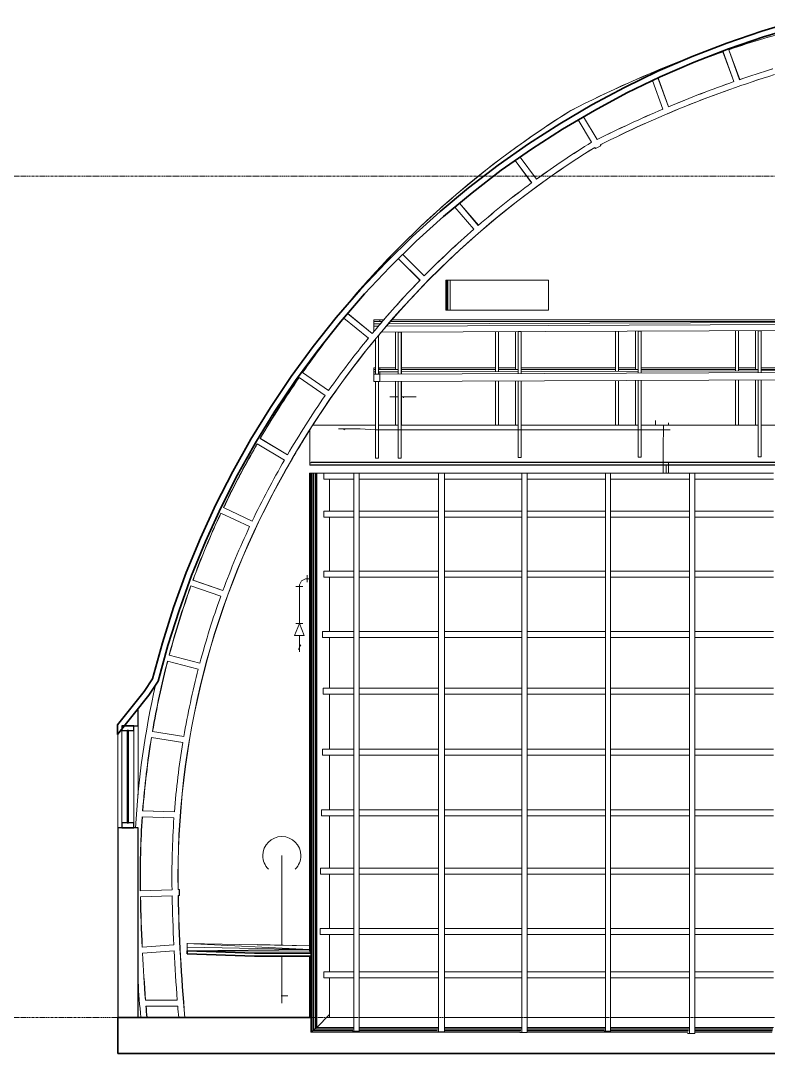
# Model space of a CAD drawing. Header units: millimetres. Extents: x -6070 to 23476, y -682 to 8474.
# Drawn here: x 163 to 6396, y -400 to 8205 of the extents above; entities that cross this region are included whole.
import ezdxf

# ---------------------------------------------------------------- set-up
doc = ezdxf.new("R2010")
doc.units = ezdxf.units.MM
doc.linetypes.add('Centre', pattern=[31.75, 6.35, -4.7625, 15.875, -4.7625])
for name, color, linetype, lineweight in [('A-FLOR', 192, 'Continuous', 9), ('A-FLOR-LEVL', 51, 'Continuous', 9), ('A-GLAZ', 151, 'Continuous', 9), ('A-ROOF', 132, 'Continuous', 9), ('A-WALL', 113, 'Continuous', 9), ('M-EQPM', 50, 'Continuous', 9), ('M-HVAC-DUCT', 70, 'Continuous', 9), ('P-PIPE', 3, 'Continuous', 9), ('S-BEAM', 12, 'Continuous', 9), ('Балясины', 7, 'Continuous', 9), ('Верхние поручни', 7, 'Continuous', 9), ('Поручни', 250, 'Continuous', 18)]:
    doc.layers.add(name, color=color, linetype=linetype, lineweight=lineweight)

# ---------------------------------------------------------------- blocks, each defined once
blk = doc.blocks.new('Mechanical Equipment 92 - Mechanical Equipment 91-3240296-Section 2')
at = {"layer": 'M-EQPM'}
for p, q in [((2571.5, 4434.2), (2571.6, 4434.2)), ((2571.5, 451.7), (2571.5, 4434.2)), ((2571.6, 4434.2), (2572.9, 4434.2)), ((2571.6, 4434.2), (2571.6, 451.5)), ((2572.7, 4434.2), (2572.9, 4434.2)), ((2572.7, 445.8), (2572.7, 4434.2)), ((2572.9, 4434.2), (2577.9, 4434.2)), ((2572.9, 4434.2), (2572.9, 445.3)), ((2577.7, 4434.2), (2577.9, 4434.2)), ((2577.7, 441.5), (2577.7, 4434.2)), ((2577.9, 4434.2), (2582.3, 4434.2)), ((2577.9, 4434.2), (2577.9, 441.1)), ((2582.2, 4434.2), (2582.3, 4434.2)), ((2582.2, -223.5), (2582.2, 4434.2)), ((2582.3, 4434.2), (2584.8, 4434.2)), ((2582.3, 4434.2), (2582.3, -223.4)), ((2584.7, 4434.2), (2584.8, 4434.2)), ((2584.7, -222.3), (2584.7, 4434.2)), ((2584.8, 4434.2), (2587.3, 4434.2)), ((2584.8, 4434.2), (2584.8, -222.3)), ((2587.2, 4434.2), (2587.3, 4434.2)), ((2587.2, -221.2), (2587.2, 4434.2)), ((2587.3, 4434.2), (2599.8, 4434.2)), ((2587.3, 4434.2), (2587.3, -221.1)), ((2599.7, 4434.2), (2599.8, 4434.2)), ((2599.7, -210), (2599.7, 4434.2)), ((2599.8, 4434.2), (2604.8, 4434.2)), ((2599.8, 4434.2), (2599.8, -210)), ((2604.7, 4434.2), (2604.8, 4434.2)), ((2604.7, -206.4), (2604.7, 4434.2)), ((2604.8, 4434.2), (2617.1, 4434.2)), ((2604.8, 4434.2), (2604.8, -206.4)), ((2617, 4434.2), (2617.1, 4434.2)), ((2617, -195.1), (2617, 4434.2)), ((2617.1, 4434.2), (2626.6, 4434.2)), ((2617.1, 4434.2), (2617.1, -195.1)), ((2626.4, 4434.2), (2626.6, 4434.2)), ((2626.4, -186), (2626.4, 4434.2)), ((2626.6, 4434.2), (2631.6, 4434.2)), ((2626.6, 4434.2), (2626.6, -186)), ((2631.4, 4434.2), (2631.6, 4434.2)), ((2631.4, -183.7), (2631.4, 4434.2)), ((2631.6, 4434.2), (2689.6, 4434.2)), ((2631.6, 4434.2), (2631.6, -183.7)), ((2689.6, 4434.2), (2689.6, 4384.2)), ((2940.9, 4434.2), (2689.6, 4434.2)), ((2940.5, 4434.2), (2940.9, 4434.2)), ((2940.9, 4434.2), (2983.8, 4434.2)), ((2940.9, -215.7), (2940.9, 4434.2)), ((2983.8, 4434.2), (2983.8, -215.7)), ((3645.9, 4434.2), (2983.8, 4434.2)), ((3645.5, 4434.2), (3645.9, 4434.2)), ((3645.9, 4434.2), (3696.3, 4434.2)), ((3645.9, -220.5), (3645.9, 4434.2)), ((3696.3, 4434.2), (3696.3, -220.5)), ((4341.6, 4434.2), (3696.3, 4434.2)), ((4341.1, 4434.2), (4341.6, 4434.2)), ((4341.6, 4434.2), (4385.7, 4434.2)), ((4341.6, -225.6), (4341.6, 4434.2)), ((4385.7, 4434.2), (4385.7, -225.6)), ((5039, 4434.2), (4385.7, 4434.2)), ((5038.6, 4434.2), (5039, 4434.2)), ((5039, 4434.2), (5080.6, 4434.2)), ((5039, -215.5), (5039, 4434.2)), ((5080.6, 4434.2), (5080.6, -215.5)), ((5739, 4434.2), (5080.6, 4434.2)), ((5738.6, 4434.2), (5739, 4434.2)), ((5739, 4434.2), (5784.5, 4434.2)), ((5739, -234.8), (5739, 4434.2)), ((5784.5, 4434.2), (5784.5, -234.8)), ((6439, 4434.2), (5784.5, 4434.2)), ((2689.6, 4384.2), (2940.9, 4384.2)), ((2738.6, 4119.2), (2738.6, 4384.2)), ((2983.8, 4384.2), (3645.9, 4384.2)), ((3696.3, 4384.2), (4341.6, 4384.2)), ((4385.7, 4384.2), (5039, 4384.2)), ((5080.6, 4384.2), (5739, 4384.2)), ((5784.5, 4384.2), (6439, 4384.2)), ((2689.6, 4119.2), (2689.6, 4069.2)), ((2940.9, 4119.2), (2689.6, 4119.2)), ((2689.6, 4069.2), (2940.9, 4069.2)), ((2738.6, 3619.2), (2738.6, 4069.2)), ((3645.9, 4119.2), (2983.8, 4119.2)), ((2983.8, 4069.2), (3645.9, 4069.2)), ((4341.6, 4119.2), (3696.3, 4119.2)), ((3696.3, 4069.2), (4341.6, 4069.2)), ((5039, 4119.2), (4385.7, 4119.2)), ((4385.7, 4069.2), (5039, 4069.2)), ((5739, 4119.2), (5080.6, 4119.2)), ((5080.6, 4069.2), (5739, 4069.2)), ((6439, 4119.2), (5784.5, 4119.2)), ((5784.5, 4069.2), (6439, 4069.2)), ((2689.6, 3619.2), (2689.6, 3569.2)), ((2940.9, 3619.2), (2689.6, 3619.2)), ((3645.9, 3619.2), (2983.8, 3619.2)), ((4341.6, 3619.2), (3696.3, 3619.2)), ((5039, 3619.2), (4385.7, 3619.2)), ((5739, 3619.2), (5080.6, 3619.2)), ((6439, 3619.2), (5784.5, 3619.2)), ((2689.6, 3569.2), (2940.9, 3569.2)), ((2738.6, 3114.2), (2738.6, 3569.2)), ((2983.8, 3569.2), (3645.9, 3569.2)), ((3696.3, 3569.2), (4341.6, 3569.2)), ((4385.7, 3569.2), (5039, 3569.2)), ((5080.6, 3569.2), (5739, 3569.2)), ((5784.5, 3569.2), (6439, 3569.2)), ((2679.7, 3114.2), (2679.7, 3064.2)), ((2940.9, 3114.2), (2679.7, 3114.2)), ((3645.9, 3114.2), (2983.8, 3114.2)), ((4341.6, 3114.2), (3696.3, 3114.2)), ((5039, 3114.2), (4385.7, 3114.2)), ((5739, 3114.2), (5080.6, 3114.2)), ((6439, 3114.2), (5784.5, 3114.2)), ((2679.7, 3064.2), (2940.9, 3064.2)), ((2738.6, 2644.2), (2738.6, 3064.2)), ((2983.8, 3064.2), (3645.9, 3064.2)), ((3696.3, 3064.2), (4341.6, 3064.2)), ((4385.7, 3064.2), (5039, 3064.2)), ((5080.6, 3064.2), (5739, 3064.2)), ((5784.5, 3064.2), (6439, 3064.2)), ((2684.7, 2644.2), (2684.7, 2594.2)), ((2940.9, 2644.2), (2684.7, 2644.2)), ((2684.7, 2594.2), (2940.9, 2594.2)), ((2738.6, 2134.2), (2738.6, 2594.2)), ((3645.9, 2644.2), (2983.8, 2644.2)), ((2983.8, 2594.2), (3645.9, 2594.2)), ((4341.6, 2644.2), (3696.3, 2644.2)), ((3696.3, 2594.2), (4341.6, 2594.2)), ((5039, 2644.2), (4385.7, 2644.2)), ((4385.7, 2594.2), (5039, 2594.2)), ((5739, 2644.2), (5080.6, 2644.2)), ((5080.6, 2594.2), (5739, 2594.2)), ((6439, 2644.2), (5784.5, 2644.2)), ((5784.5, 2594.2), (6439, 2594.2)), ((2679.7, 2134.2), (2679.7, 2084.2)), ((2940.9, 2134.2), (2679.7, 2134.2)), ((2679.7, 2084.2), (2940.9, 2084.2)), ((2738.6, 1629.2), (2738.6, 2084.2)), ((3645.9, 2134.2), (2983.8, 2134.2)), ((2983.8, 2084.2), (3645.9, 2084.2)), ((4341.6, 2134.2), (3696.3, 2134.2)), ((3696.3, 2084.2), (4341.6, 2084.2)), ((5039, 2134.2), (4385.7, 2134.2)), ((4385.7, 2084.2), (5039, 2084.2)), ((5739, 2134.2), (5080.6, 2134.2)), ((5080.6, 2084.2), (5739, 2084.2)), ((6439, 2134.2), (5784.5, 2134.2)), ((5784.5, 2084.2), (6439, 2084.2)), ((2669.7, 1629.2), (2669.7, 1579.2)), ((2940.9, 1629.2), (2669.7, 1629.2)), ((2669.7, 1579.2), (2940.9, 1579.2)), ((2738.6, 1144.2), (2738.6, 1579.2)), ((3645.9, 1629.2), (2983.8, 1629.2)), ((2983.8, 1579.2), (3645.9, 1579.2)), ((4341.6, 1629.2), (3696.3, 1629.2)), ((3696.3, 1579.2), (4341.6, 1579.2)), ((5039, 1629.2), (4385.7, 1629.2)), ((4385.7, 1579.2), (5039, 1579.2)), ((5739, 1629.2), (5080.6, 1629.2)), ((5080.6, 1579.2), (5739, 1579.2)), ((6439, 1629.2), (5784.5, 1629.2)), ((5784.5, 1579.2), (6439, 1579.2)), ((2662.2, 1144.2), (2662.2, 1094.2)), ((2940.9, 1144.2), (2662.2, 1144.2)), ((3645.9, 1144.2), (2983.8, 1144.2)), ((4341.6, 1144.2), (3696.3, 1144.2)), ((5039, 1144.2), (4385.7, 1144.2)), ((5739, 1144.2), (5080.6, 1144.2)), ((6439, 1144.2), (5784.5, 1144.2)), ((2662.2, 1094.2), (2940.9, 1094.2)), ((2738.6, 641.7), (2738.6, 1094.2)), ((2983.8, 1094.2), (3645.9, 1094.2)), ((3696.3, 1094.2), (4341.6, 1094.2)), ((4385.7, 1094.2), (5039, 1094.2)), ((5080.6, 1094.2), (5739, 1094.2)), ((5784.5, 1094.2), (6439, 1094.2)), ((2659.7, 641.7), (2659.7, 591.7)), ((2940.9, 641.7), (2659.7, 641.7)), ((3645.9, 641.7), (2983.8, 641.7)), ((4341.6, 641.7), (3696.3, 641.7)), ((5039, 641.7), (4385.7, 641.7)), ((5739, 641.7), (5080.6, 641.7)), ((6439, 641.7), (5784.5, 641.7)), ((2659.7, 591.7), (2940.9, 591.7)), ((2738.6, 279.2), (2738.6, 591.7)), ((2983.8, 591.7), (3645.9, 591.7)), ((3696.3, 591.7), (4341.6, 591.7)), ((4385.7, 591.7), (5039, 591.7)), ((5080.6, 591.7), (5739, 591.7)), ((5784.5, 591.7), (6439, 591.7)), ((2571.5, -100), (2571.5, 409)), ((2571.6, 409), (2571.6, -100)), ((2572.7, -100), (2572.7, 409)), ((2572.9, 409), (2572.9, -100)), ((2577.7, -100), (2577.7, 409)), ((2577.9, 409), (2577.9, -100)), ((2689.6, 279.2), (2689.6, 229.2)), ((2940.9, 279.2), (2689.6, 279.2)), ((3645.9, 279.2), (2983.8, 279.2)), ((4341.6, 279.2), (3696.3, 279.2)), ((5039, 279.2), (4385.7, 279.2)), ((5739, 279.2), (5080.6, 279.2)), ((6439, 279.2), (5784.5, 279.2)), ((2689.6, 229.2), (2940.9, 229.2)), ((2738.6, -100), (2738.6, 229.2)), ((2983.8, 229.2), (3645.9, 229.2)), ((3696.3, 229.2), (4341.6, 229.2)), ((4385.7, 229.2), (5039, 229.2)), ((5080.6, 229.2), (5739, 229.2)), ((5784.5, 229.2), (6439, 229.2)), ((2631.6, -183.7), (2738.6, -76.7)), ((2940.9, -100), (2738.6, -100)), ((3645.9, -100), (2983.8, -100)), ((4341.6, -100), (3696.3, -100)), ((5039, -100), (4385.7, -100)), ((5739, -100), (5080.6, -100)), ((6439, -100), (5784.5, -100)), ((2582.2, -223.5), (2582.3, -223.4)), ((4324.9, -223.5), (2582.2, -223.5)), ((2582.3, -223.4), (2584.8, -220.9)), ((2582.3, -223.4), (4325, -223.4)), ((2584.7, -222.3), (2584.8, -222.3)), ((4327.1, -222.3), (2584.7, -222.3)), ((2584.8, -222.3), (2587.3, -219.8)), ((2584.8, -222.3), (4327.3, -222.3)), ((2587.2, -221.2), (2587.3, -221.1)), ((4329.4, -221.2), (2587.2, -221.2)), ((2587.3, -221.1), (2599.8, -208.6)), ((2587.3, -221.1), (4329.5, -221.1)), ((2599.7, -210), (2599.8, -210)), ((2931, -210), (2599.7, -210)), ((2599.8, -210), (2604.2, -205.6)), ((2599.8, -210), (2931.2, -210)), ((2604.7, -206.4), (2604.8, -206.4)), ((2933.3, -206.4), (2604.7, -206.4)), ((2604.8, -206.4), (2617.1, -194.1)), ((2604.8, -206.4), (2933.5, -206.4)), ((2617, -195.1), (2617.1, -195.1)), ((2935, -195.1), (2617, -195.1)), ((2617.1, -195.1), (2626.6, -185.6)), ((2617.1, -195.1), (2935.1, -195.1)), ((2626.4, -186), (2626.6, -186)), ((2935.6, -186), (2626.4, -186)), ((2626.6, -186), (2631.6, -181)), ((2626.6, -186), (2935.8, -186)), ((2631.4, -183.7), (2631.6, -183.7)), ((2940.9, -183.7), (2631.4, -183.7)), ((2631.6, -183.7), (2940.9, -183.7)), ((2928.9, -215.7), (2940.9, -215.7)), ((2940.9, -215.7), (2983.8, -215.7)), ((2983.8, -183.7), (3645.9, -183.7)), ((3645.9, -183.7), (2983.8, -183.7)), ((2983.8, -186), (3640.7, -186)), ((3640.6, -186), (2983.8, -186)), ((2983.8, -195.1), (3640.1, -195.1)), ((3640, -195.1), (2983.8, -195.1)), ((2983.8, -206.4), (3638.5, -206.4)), ((3638.3, -206.4), (2983.8, -206.4)), ((2983.8, -210), (3636.2, -210)), ((3636, -210), (2983.8, -210)), ((3633.9, -220.5), (3645.9, -220.5)), ((3645.9, -220.5), (3696.3, -220.5)), ((3696.3, -183.7), (4341.6, -183.7)), ((4341.6, -183.7), (3696.3, -183.7)), ((3696.3, -186), (4336.4, -186)), ((4336.3, -186), (3696.3, -186)), ((3696.3, -195.1), (4335.8, -195.1)), ((4335.6, -195.1), (3696.3, -195.1)), ((3696.3, -206.4), (4334.1, -206.4)), ((4334, -206.4), (3696.3, -206.4)), ((3696.3, -210), (4331.8, -210)), ((4331.7, -210), (3696.3, -210)), ((4324.9, -225.6), (4341.6, -225.6)), ((4341.6, -225.6), (4385.7, -225.6)), ((4385.7, -183.7), (5039, -183.7)), ((5039, -183.7), (4385.7, -183.7)), ((4385.7, -186), (5033.8, -186)), ((5033.7, -186), (4385.7, -186)), ((4385.7, -195.1), (5033.2, -195.1)), ((5033.1, -195.1), (4385.7, -195.1)), ((4385.7, -206.4), (5031.6, -206.4)), ((5031.4, -206.4), (4385.7, -206.4)), ((4385.7, -210), (5029.3, -210)), ((5029.1, -210), (4385.7, -210)), ((4385.7, -221.1), (5727, -221.1)), ((5726.8, -221.2), (4385.7, -221.2)), ((4385.7, -222.3), (5724.7, -222.3)), ((5724.6, -222.3), (4385.7, -222.3)), ((4385.7, -223.4), (5722.5, -223.4)), ((4813.1, -223.5), (4385.7, -223.5)), ((5027, -215.5), (5039, -215.5)), ((5039, -215.5), (5080.6, -215.5)), ((5080.6, -183.7), (5739, -183.7)), ((5739, -183.7), (5080.6, -183.7)), ((5080.6, -186), (5733.8, -186)), ((5733.7, -186), (5080.6, -186)), ((5080.6, -195.1), (5733.2, -195.1)), ((5733.1, -195.1), (5080.6, -195.1)), ((5080.6, -206.4), (5731.6, -206.4)), ((5731.4, -206.4), (5080.6, -206.4)), ((5080.6, -210), (5729.3, -210)), ((5729.1, -210), (5080.6, -210)), ((5722.3, -234.8), (5739, -234.8)), ((5739, -234.8), (5784.5, -234.8)), ((5784.5, -183.7), (6439, -183.7)), ((6439, -183.7), (5784.5, -183.7)), ((5784.5, -186), (6433.8, -186)), ((6433.7, -186), (5784.5, -186)), ((5784.5, -195.1), (6433.2, -195.1)), ((6433.1, -195.1), (5784.5, -195.1)), ((5784.5, -206.4), (6431.6, -206.4)), ((6431.4, -206.4), (5784.5, -206.4)), ((5784.5, -210), (6429.3, -210)), ((6429.1, -210), (5784.5, -210)), ((5784.5, -221.1), (6427, -221.1)), ((6426.8, -221.2), (5784.5, -221.2)), ((5784.5, -222.3), (6424.7, -222.3)), ((6424.6, -222.3), (5784.5, -222.3)), ((5784.5, -223.4), (6422.5, -223.4))]:
    blk.add_line(p, q, dxfattribs=at)
blk = doc.blocks.new('Structural Framing 403 - Structural Framing 400-3251128-Section 2')
at = {"layer": 'S-BEAM'}
for p, q in [((6357.5, 8057.5), (6357.9, 8057.5)), ((6018.7, 7946.2), (6109.3, 7697.1)), ((6156.6, 7713.5), (6065.9, 7962.5)), ((6065.9, 7962.5), (6066.3, 7962.5)), ((6066.3, 7962.5), (6156.9, 7713.6)), ((5430.9, 7706.1), (5517.4, 7468.3)), ((5563.6, 7487.7), (5476.1, 7727.9)), ((5476.5, 7728.1), (5563.9, 7487.8)), ((4968.7, 7213.7), (4854.4, 7404)), ((4854.7, 7404.1), (4969, 7213.9)), ((4811.3, 7378.6), (4923.1, 7192.5)), ((4948.9, 7149.6), (4954.9, 7139.5)), ((4999.7, 7162.1), (4994.5, 7170.7)), ((4994.5, 7170.7), (4994.9, 7170.7)), ((4994.9, 7170.7), (5000.1, 7162.1)), ((4999.7, 7162.1), (5000.1, 7162.1)), ((4463.4, 6883.6), (4327.2, 7068.5)), ((4327.4, 7068.7), (4463.7, 6883.8)), ((4954.9, 7139.5), (4955.3, 7139.5)), ((4286.3, 7039.8), (4423.1, 6854.1)), ((3781.8, 6651.1), (3940.4, 6466.8)), ((3978.2, 6499.6), (3820.3, 6683.1)), ((3820.5, 6683.3), (3978.4, 6499.8)), ((3312.5, 6222), (3492.3, 6042.2)), ((3527.3, 6078), (3348.2, 6257)), ((3348.4, 6257.2), (3527.5, 6078.2)), ((2856.5, 5727), (3061.6, 5559.3)), ((3093.4, 5597.9), (2889.2, 5764.8)), ((2889.4, 5765), (3093.6, 5598)), ((2730.1, 5122.2), (2512.2, 5273)), ((2512.2, 5273), (2512.7, 5273)), ((2512.7, 5273), (2730.3, 5122.3)), ((2483.6, 5232), (2701.5, 5081.2)), ((2134.7, 4680), (2362.4, 4543.2)), ((2387, 4586.8), (2159.8, 4723.3)), ((2159.8, 4723.3), (2160.2, 4723.3)), ((2160.2, 4723.3), (2387.1, 4586.9)), ((2094.9, 4609.8), (2095.3, 4609.8)), ((2369.1, 4454.8), (2369.5, 4454.8)), ((2093.4, 4035.2), (1853.4, 4147.6)), ((1853.4, 4147.6), (1853.8, 4147.6)), ((1853.8, 4147.6), (2093.5, 4035.4)), ((1832, 4102.4), (2072, 3990)), ((1849.1, 3456.4), (1598.5, 3542.7)), ((1598.5, 3542.7), (1598.9, 3542.7)), ((1598.9, 3542.7), (1849.2, 3456.6)), ((1581.4, 3495.8), (1832, 3409.5)), ((1387.6, 2868.7), (1644.1, 2802.2)), ((1656.8, 2850.6), (1400.3, 2917.1)), ((1400.3, 2917.1), (1400.7, 2917.1)), ((1400.7, 2917.1), (1656.9, 2850.6)), ((1523, 2239.2), (1261.5, 2282.1)), ((1261.5, 2282.1), (1261.9, 2282.1)), ((1261.9, 2282.1), (1523.1, 2239.3)), ((1253.3, 2232.8), (1514.8, 2189.9)), ((1176.2, 1571.3), (1441.2, 1562.1)), ((1444.9, 1612), (1179.9, 1621.2)), ((1179.9, 1621.2), (1180.3, 1621.2)), ((1425.1, 963.7), (1160.2, 954.4)), ((1485, 965.8), (1475, 965.4)), ((1485, 965.8), (1485.4, 965.8)), ((1161.1, 904.4), (1426, 913.7)), ((1161.1, 904.4), (1161.5, 904.4)), ((1476, 915.4), (1485.9, 915.8)), ((1485.9, 915.8), (1486.4, 915.8)), ((1439.8, 503.4), (1175.4, 484.9)), ((1177.8, 434.9), (1442.2, 453.4)), ((1177.8, 434.9), (1178.3, 434.9)), ((1468.7, 43.1), (1203, 43.1)), ((1206.9, -6.9), (1472.8, -6.9))]:
    blk.add_line(p, q, dxfattribs=at)
for centre, major_axis, start_param, end_param in [((8431.7, 718.7), (0, 7626.3), 0.236861, 0.27546), ((8432.1, 718.7), (0, 7626.3), 0.236913, 0.27546), ((9232.1, -1258.8), (0, 9749.8), 0.29929, 0.330744), ((9232.5, -1258.8), (0, 9749.8), 0.29929, 0.330744), ((9232.5, -1258.8), (0, 9749.8), 0.335912, 0.365292), ((9232.1, -1258.8), (0, 9749.8), 0.335873, 0.365007), ((9232.1, -1258.8), (0, 9799.8), 0.366011, 0.474927), ((9232.1, -1258.8), (0, 9434.8), 0.299689, 0.465815), ((9232.5, -1258.8), (0, 9434.8), 0.299689, 0.465815), ((9232.1, -1258.8), (0, 9484.8), 0.299624, 0.330232), ((9232.1, -1258.8), (0, 9484.8), 0.335504, 0.397143), ((8884.3, 799.7), (0, 7835.6), 0.555677, 0.878777), ((9232.1, -1258.8), (0, 9484.8), 0.402421, 0.466212), ((8884.3, 799.7), (0, 7470.6), 0.554834, 1.059554), ((8884.7, 799.7), (0, 7470.6), 0.55488, 1.059554), ((8884.3, 799.7), (0, 7520.6), 0.554742, 0.628398), ((9232.1, -1258.8), (0, 9424.8), 0.465735, 0.471054), ((9232.5, -1258.8), (0, 9424.8), 0.465735, 0.471054), ((8884.3, 799.7), (0, 7520.6), 0.635047, 0.710705), ((8884.3, 799.7), (0, 7520.6), 0.717353, 0.792815), ((8884.3, 799.7), (0, 7520.6), 0.799464, 0.878883), ((8884.3, 799.7), (0, 7785.6), 0.885652, 0.958723), ((8884.7, 799.7), (0, 7785.6), 0.885565, 0.958723), ((8884.3, 799.7), (0, 7520.6), 0.885531, 0.958497), ((8884.3, 799.7), (0, 7785.6), 0.965146, 1.042625), ((8884.7, 799.7), (0, 7785.6), 0.965175, 1.042625), ((8884.3, 799.7), (0, 7520.6), 0.965146, 1.043079), ((8884.3, 799.7), (0, 7785.6), 1.049048, 1.059415), ((8884.7, 799.7), (0, 7785.6), 1.049066, 1.059415), ((8293.1, 1077.7), (0, 7134.1), 1.052843, 1.125961), ((8293.5, 1077.7), (0, 7134.1), 1.052843, 1.125961), ((8293.1, 1077.7), (0, 6869.1), 1.041985, 1.125691), ((8293.1, 1077.7), (0, 6819.1), 1.052691, 1.587261), ((8293.5, 1077.7), (0, 6819.1), 1.052691, 1.587259), ((8293.1, 1077.7), (0, 7134.1), 1.13297, 1.217995), ((8293.5, 1077.7), (0, 7134.1), 1.132994, 1.217995), ((8293.1, 1077.7), (0, 6869.1), 1.13297, 1.217177), ((8293.1, 1077.7), (0, 7134.1), 1.225005, 1.310022), ((8293.5, 1077.7), (0, 7134.1), 1.225023, 1.310022), ((8293.1, 1077.7), (0, 6869.1), 1.224457, 1.309751), ((8293.1, 1077.7), (0, 7134.1), 1.31703, 1.401157), ((8293.5, 1077.7), (0, 7134.1), 1.317045, 1.401157), ((8293.1, 1077.7), (0, 6869.1), 1.31703, 1.400887), ((8293.1, 1077.7), (0, 7184.1), 1.347394, 1.514762), ((8293.1, 1077.7), (0, 7134.1), 1.408166, 1.494533), ((8293.5, 1077.7), (0, 7134.1), 1.408175, 1.494533), ((8293.1, 1077.7), (0, 6869.1), 1.408166, 1.492937), ((8293.1, 1077.7), (0, 7134.1), 1.501547, 1.588075), ((8293.5, 1077.7), (0, 7134.1), 1.501549, 1.588075), ((8293.1, 1077.7), (0, 6869.1), 1.500222, 1.587395), ((16368.1, 1211.5), (0, 14885.4), 1.587301, 1.590661), ((16368.5, 1211.5), (0, 14885.4), 1.587301, 1.590661), ((16368.1, 1211.5), (0, 15210.4), 1.590982, 1.618582), ((16368.5, 1211.5), (0, 15210.4), 1.590982, 1.618582), ((16368.1, 1211.5), (0, 14945.4), 1.590721, 1.618191), ((16368.1, 1211.5), (0, 14895.4), 1.590671, 1.658955), ((16368.5, 1211.5), (0, 14895.4), 1.590671, 1.658955), ((16368.1, 1211.5), (0, 15210.4), 1.62187, 1.647688), ((16368.5, 1211.5), (0, 15210.4), 1.62187, 1.647688), ((16368.1, 1211.5), (0, 14945.4), 1.621538, 1.649054), ((16368.1, 1211.5), (0, 15260.4), 1.637398, 1.656841), ((16368.1, 1211.5), (0, 15210.4), 1.650985, 1.657124), ((16368.5, 1211.5), (0, 15210.4), 1.650985, 1.657124), ((16368.1, 1211.5), (0, 14945.4), 1.65241, 1.658659)]:
    blk.add_ellipse(centre, major_axis=major_axis, ratio=0.999984, start_param=start_param, end_param=end_param, dxfattribs=at)
blk = doc.blocks.new('Structural Framing 404 - Structural Framing 400-3251352-Section 2')
at = {"layer": 'S-BEAM'}
for p, q in [((6108.5, 7697.1), (6018, 7945.6)), ((6157.3, 7713.7), (6066.8, 7962.5)), ((5516.7, 7468.3), (5430.3, 7705.8)), ((5564.5, 7487.9), (5477, 7728.3)), ((4969.6, 7214.1), (4855.2, 7404.5)), ((4922.6, 7192.5), (4810.9, 7378.4)), ((4954.4, 7139.5), (4948.6, 7149)), ((5000.8, 7162.1), (4995.6, 7170.7)), ((4464.4, 6884.1), (4328, 7069.1)), ((4956.1, 7139.5), (4954.4, 7139.5)), ((4422.6, 6854.1), (4286, 7039.6)), ((3940.1, 6466.8), (3781.7, 6651)), ((3979, 6500.2), (3821.1, 6683.8)), ((3492.1, 6042.2), (3312.4, 6222)), ((3528, 6078.7), (3349, 6257.8)), ((3094, 5598.7), (2889.9, 5765.6)), ((2730.7, 5123), (2514, 5273)), ((2387.7, 4587.4), (2161.6, 4723.3)), ((2093.9, 4035.9), (1855.3, 4147.6)), ((1849.5, 3457), (1600.5, 3542.7)), ((1657, 2851), (1402.4, 2917.1)), ((1523.2, 2239.5), (1263.6, 2282.1)), ((1445, 1612.1), (1182, 1621.2)), ((1487.1, 965.8), (1485.4, 965.7)), ((1487.1, 965.8), (1485.4, 965.8)), ((1163.2, 904.4), (1426, 913.6)), ((1478, 915.4), (1488, 915.8)), ((1179.9, 434.9), (1442.3, 453.3))]:
    blk.add_line(p, q, dxfattribs=at)
for centre, major_axis, start_param, end_param in [((8432, 718.7), (0, 7626.3), 0.236951, 0.27546), ((9232.1, -1258.8), (0, 9749.8), 0.29929, 0.330744), ((9232.1, -1258.8), (0, 9749.8), 0.335956, 0.365659), ((9230.4, -1258.8), (0, 9799.8), 0.365476, 0.474927), ((9232.1, -1258.8), (0, 9434.8), 0.299689, 0.465815), ((9230.4, -1258.8), (0, 9484.8), 0.299624, 0.330064), ((9230.4, -1258.8), (0, 9484.8), 0.335504, 0.396987), ((8882.7, 799.7), (0, 7835.6), 0.555677, 0.865657), ((9230.4, -1258.8), (0, 9484.8), 0.402421, 0.466058), ((8884.4, 799.7), (0, 7470.6), 0.554964, 0.858945), ((8882.7, 799.7), (0, 7520.6), 0.554742, 0.628217), ((9232.1, -1258.8), (0, 9424.8), 0.465735, 0.471054), ((8882.7, 799.7), (0, 7520.6), 0.635047, 0.710561), ((8882.7, 799.7), (0, 7520.6), 0.717353, 0.792685), ((8882.7, 799.7), (0, 7520.6), 0.799464, 0.864636), ((8884.4, 799.7), (0, 7785.6), 0.885667, 0.958723), ((8882.7, 799.7), (0, 7520.6), 0.875835, 0.87874), ((8884.4, 799.7), (0, 7470.6), 0.871159, 0.876391), ((8884.4, 799.7), (0, 7470.6), 0.881692, 1.000138), ((8882.7, 799.7), (0, 7520.6), 0.885531, 0.922014), ((8884.4, 799.7), (0, 7785.6), 0.965275, 1.042625), ((8884.4, 799.7), (0, 7470.6), 1.006786, 1.059554), ((8884.4, 799.7), (0, 7785.6), 1.049171, 1.059415), ((8293.4, 1077.7), (0, 7134.1), 1.052843, 1.125961), ((8293.4, 1077.7), (0, 6819.1), 1.052691, 1.587251), ((8293.4, 1077.7), (0, 7134.1), 1.133217, 1.217995), ((8293.4, 1077.7), (0, 7134.1), 1.225096, 1.310022), ((8293.4, 1077.7), (0, 7134.1), 1.317102, 1.401157), ((8293.4, 1077.7), (0, 7134.1), 1.408213, 1.494533), ((8293.4, 1077.7), (0, 7134.1), 1.501557, 1.588065), ((16366.4, 1211.5), (0, 14885.4), 1.587301, 1.590661), ((16366.4, 1211.5), (0, 15210.4), 1.590982, 1.618572), ((16366.4, 1211.5), (0, 14895.4), 1.590671, 1.658955), ((16366.4, 1211.5), (0, 15210.4), 1.62187, 1.647688), ((16366.4, 1211.5), (0, 15210.4), 1.650985, 1.657124)]:
    blk.add_ellipse(centre, major_axis=major_axis, ratio=0.999729, start_param=start_param, end_param=end_param, dxfattribs=at)
blk = doc.blocks.new('Elbow - Generic - Standard-934465-Section 2')
at = {"layer": 'P-PIPE'}
blk.add_line((2340.4, 1247.5), (2340.4, 1101.1), dxfattribs=at)
blk = doc.blocks.new('Tee - Generic - Standard-3306023-Section 2')
at = {"layer": 'P-PIPE'}
for p, q in [((2486.8, 2945), (2486.8, 3026.3)), ((2486.9, 2986.1), (2486.9, 3081.1)), ((2486.9, 3081.1), (2486.9, 3081.1)), ((2486.9, 3081.1), (2487, 3081.1)), ((2487.1, 2945.9), (2487.1, 3027.2)), ((2486.8, 2985.6), (2487.1, 2986.6))]:
    blk.add_line(p, q, dxfattribs=at)
blk = doc.blocks.new('Transition - Generic - Standard-1000044-Section 2')
at = {"layer": 'P-PIPE'}
for p, q in [((2446.3, 3081.1), (2486.9, 3183.1)), ((2457.7, 3183.1), (2516.1, 3183.1)), ((2486.9, 3183.1), (2527.6, 3081.1)), ((2446.3, 3081.1), (2527.6, 3081.1))]:
    blk.add_line(p, q, dxfattribs=at)
blk = doc.blocks.new('Elbow - Generic - Standard-3302087-Section 2')
at = {"layer": 'P-PIPE'}
for p, q in [((2550.9, 3525.6), (2550.9, 3584)), ((2516.1, 3490.8), (2457.7, 3490.8))]:
    blk.add_line(p, q, dxfattribs=at)
blk.add_ellipse((2551, 3490.8), major_axis=(0, 64), ratio=0.999995, start_param=0.000175, end_param=1.570796, dxfattribs=at)
blk = doc.blocks.new('Tee - Generic - Standard-3310069-Section 2')
at = {"layer": 'P-PIPE'}
for p, q in [((2340.4, 209.4), (2340, 209.4)), ((2340.4, 79.3), (2340.4, 209.4)), ((2340.4, 209.4), (2340.8, 209.4)), ((2339.6, 17.1), (2339.6, 141.5)), ((2341.2, 17.1), (2341.2, 141.5)), ((2341.2, 79.3), (2339.6, 79.3))]:
    blk.add_line(p, q, dxfattribs=at)
blk = doc.blocks.new('Structural Framing 421 - Structural Framing 421-3338092-Section 2')
at = {"layer": 'S-BEAM'}
for p, q in [((2598.8, 4834.5), (3121.2, 4834.5)), ((3146.2, 4834.5), (3311.5, 4834.5)), ((3336.5, 4834.5), (4311.5, 4834.5)), ((4336.5, 4834.5), (5311.5, 4834.5)), ((5336.5, 4834.5), (6311.4, 4834.5)), ((6336.4, 4834.5), (7311.4, 4834.6)), ((2573.7, 4525.6), (2573.7, 4794.7)), ((2573.7, 4525.6), (2573.7, 4522)), ((2573.7, 4504), (2573.7, 4522)), ((2573.7, 4522), (2583.7, 4522)), ((9291.2, 4504), (2573.7, 4504)), ((2573.7, 4504), (2573.7, 4500.4)), ((2573.7, 4500.4), (2583.7, 4500.4)), ((9313.9, 4525.8), (2583.7, 4525.6)), ((2583.7, 4522.1), (2583.7, 4525.6)), ((9324, 4522.1), (2583.7, 4522.1)), ((2583.7, 4500.4), (2583.7, 4504)), ((6493.5, 4500.4), (2583.7, 4500.4))]:
    blk.add_line(p, q, dxfattribs=at)
blk = doc.blocks.new('Elbow - Generic - Standard-3372032-Section 2')
at = {"layer": 'P-PIPE'}
blk.add_line((5455.7, 4834.5), (5455.7, 4872.2), dxfattribs=at)
blk = doc.blocks.new('Elbow - Generic - Standard-3372134-Section 2')
at = {"layer": 'P-PIPE'}
for p, q in [((5522.1, 4755.9), (5522.1, 4837.2)), ((5521.3, 4707.5), (5519.9, 4707.5))]:
    blk.add_line(p, q, dxfattribs=at)
blk.add_ellipse((5522.1, 4707.5), major_axis=(0, 89), ratio=0.01692, start_param=0, end_param=1.570806, dxfattribs=at)
blk = doc.blocks.new('Elbow - Generic - Standard-3375389-Section 2')
at = {"layer": 'P-PIPE'}
blk.add_line((5562.6, 4834.5), (5562.7, 4855.4), dxfattribs=at)
blk = doc.blocks.new('Elbow - Generic - Standard-3372172-Section 2')
at = {"layer": 'P-PIPE'}
for p, q in [((5536, 4796.5), (5448.5, 4796.5)), ((5495.3, 4796.5), (5576.6, 4796.5))]:
    blk.add_line(p, q, dxfattribs=at)
blk = doc.blocks.new('Tee - Generic - Standard-3375889-Section 2')
at = {"layer": 'P-PIPE'}
for p, q in [((2811.7, 4803.3), (2924.7, 4803.3)), ((2868.2, 4803.3), (2870, 4804.3)), ((2869.1, 4803.8), (2993.1, 4803.8)), ((2993.1, 4803.8), (2993.1, 4804)), ((2993.1, 4803.8), (2993.1, 4803.5))]:
    blk.add_line(p, q, dxfattribs=at)
blk = doc.blocks.new('Transition - Generic - Standard-3375896-Section 2')
at = {"layer": 'P-PIPE'}
for p, q in [((2993.3, 4804), (2993.3, 4803.6)), ((2993.3, 4804), (3120.3, 4796.5)), ((3120.3, 4796.5), (2993.3, 4803.6)), ((3120.3, 4796.7), (3120.3, 4796.4))]:
    blk.add_line(p, q, dxfattribs=at)
blk = doc.blocks.new('Ball Valve_50-150 mm_ADSK - 100 mm 2-3032658-Section 2')
at = {"layer": 'P-PIPE'}
for p, q in [((12144, 4780), (12166.6, 4780)), ((12144, 4780), (12166.6, 4780)), ((12215.1, 4780), (12163.1, 4780)), ((12234.1, 4780), (12211.6, 4780)), ((12234.1, 4780), (12211.6, 4780))]:
    blk.add_line(p, q, dxfattribs=at)
blk = doc.blocks.new('Transition - Generic - Standard-1749329-Section 2')
at = {"layer": 'P-PIPE'}
for p, q in [((12042, 4780), (12144, 4780)), ((12144, 4780), (12042, 4780))]:
    blk.add_line(p, q, dxfattribs=at)
blk = doc.blocks.new('Flange - Slip-on - Steel - PN 10 - Standard-V2-Section 2')
at = {"layer": 'P-PIPE'}
for p, q in [((3311.5, 5069.5), (3241.9, 5069.5)), ((3459.7, 5069.5), (3336.5, 5069.5)), ((3350.8, 5069.6), (3350.8, 5069.5)), ((3350.8, 5069.6), (3350.8, 5069.6)), ((3350.8, 5069.5), (3350.8, 5069.4))]:
    blk.add_line(p, q, dxfattribs=at)
blk = doc.blocks.new('Flange - Slip-on - Steel - PN 10 - Standard-V3-Section 2')
at = {"layer": 'P-PIPE'}
for p, q in [((3241.8, 5069.7), (3311.5, 5069.7)), ((3336.5, 5069.7), (3459.7, 5069.7)), ((3350.7, 5069.7), (3350.7, 5069.9)), ((3350.8, 5069.7), (3350.7, 5069.7)), ((3350.8, 5069.6), (3350.8, 5069.7))]:
    blk.add_line(p, q, dxfattribs=at)
blk = doc.blocks.new('Ограждение - 25mm-3380810-Section 2')
at = {"layer": 'Балясины'}
for p, q in [((3121.2, 5259.4), (3121.2, 5550.6)), ((3146.2, 5581.1), (3146.2, 5259.4)), ((3146.3, 5259.4), (3146.3, 5581.3)), ((3121.2, 4559.7), (3121.2, 5199.4)), ((3146.2, 5199.4), (3146.2, 4559.7)), ((3146.3, 4834.5), (3146.3, 5199.4)), ((3121.2, 4559.7), (3146.2, 4559.7))]:
    blk.add_line(p, q, dxfattribs=at)
blk = doc.blocks.new('Ограждение - 25mm-V8-Section 2')
at = {"layer": 'Балясины'}
for p, q in [((6336.4, 5621.6), (6311.4, 5621.3)), ((6311.4, 5271.5), (6311.4, 5621.3)), ((6336.4, 5621.6), (6336.4, 5271.6)), ((6336.6, 5621.6), (6336.4, 5621.6)), ((6336.6, 5271.6), (6336.6, 5621.6)), ((6311.4, 4571.6), (6311.4, 5211.5)), ((6336.4, 5211.6), (6336.4, 4571.6)), ((6336.6, 4834.5), (6336.6, 5211.6)), ((6311.4, 4571.6), (6336.4, 4571.6))]:
    blk.add_line(p, q, dxfattribs=at)
blk = doc.blocks.new('Ограждение - 25mm-V9-Section 2')
at = {"layer": 'Балясины'}
for p, q in [((5336.5, 5617.9), (5311.5, 5617.6)), ((5311.5, 5267.8), (5311.5, 5617.6)), ((5336.5, 5617.9), (5336.5, 5267.9)), ((5336.6, 5617.9), (5336.5, 5617.9)), ((5336.6, 5267.9), (5336.6, 5617.9)), ((5311.5, 4567.9), (5311.5, 5207.8)), ((5336.5, 5207.9), (5336.5, 4567.9)), ((5336.6, 4834.5), (5336.6, 5207.9)), ((5311.5, 4567.9), (5336.5, 4567.9))]:
    blk.add_line(p, q, dxfattribs=at)
blk = doc.blocks.new('Ограждение - 25mm-V10-Section 2')
at = {"layer": 'Балясины'}
for p, q in [((4336.5, 5614.2), (4311.5, 5613.9)), ((4311.5, 5264.1), (4311.5, 5613.9)), ((4336.5, 5614.2), (4336.5, 5264.2)), ((4336.6, 5614.2), (4336.5, 5614.2)), ((4336.6, 5264.2), (4336.6, 5614.2)), ((4311.5, 4564.1), (4311.5, 5204.1)), ((4336.5, 5204.2), (4336.5, 4564.1)), ((4336.6, 4834.5), (4336.6, 5204.2)), ((4311.5, 4564.1), (4336.5, 4564.1))]:
    blk.add_line(p, q, dxfattribs=at)
blk = doc.blocks.new('Ограждение - 25mm-V11-Section 2')
at = {"layer": 'Балясины'}
for p, q in [((3336.5, 5610.5), (3311.5, 5610.2)), ((3311.5, 5260.4), (3311.5, 5610.2)), ((3336.5, 5610.5), (3336.5, 5260.5)), ((3336.7, 5610.5), (3336.5, 5610.5)), ((3336.7, 5260.5), (3336.7, 5610.5)), ((3311.5, 4560.4), (3311.5, 5200.4)), ((3336.5, 5200.5), (3336.5, 4560.4)), ((3336.7, 4834.5), (3336.7, 5200.5)), ((3311.5, 4560.4), (3336.5, 4560.4))]:
    blk.add_line(p, q, dxfattribs=at)
blk = doc.blocks.new('Ограждение - 25mm-V12-Section 2')
at = {"layer": 'Балясины'}
for p, q in [((4121.2, 5281.9), (4121.2, 5613.4)), ((4146.2, 5282), (4146.2, 5613.5)), ((4146.3, 5282), (4146.3, 5613.5)), ((4121.2, 4834.5), (4121.2, 5203.4)), ((4146.2, 4834.5), (4146.2, 5203.5)), ((4146.3, 4834.5), (4146.3, 5203.5))]:
    blk.add_line(p, q, dxfattribs=at)
blk = doc.blocks.new('Ограждение - 25mm-V13-Section 2')
at = {"layer": 'Балясины'}
for p, q in [((5121.2, 5284.9), (5121.2, 5617.1)), ((5146.2, 5284.9), (5146.2, 5617.2)), ((5146.3, 5284.9), (5146.3, 5617.2)), ((5121.2, 4834.5), (5121.2, 5207.1)), ((5146.2, 4834.5), (5146.2, 5207.2)), ((5146.3, 4834.5), (5146.3, 5207.2))]:
    blk.add_line(p, q, dxfattribs=at)
blk = doc.blocks.new('Ограждение - 25mm-V14-Section 2')
at = {"layer": 'Балясины'}
for p, q in [((6121.2, 5287.8), (6121.2, 5620.8)), ((6146.2, 5287.9), (6146.2, 5620.9)), ((6146.3, 5287.9), (6146.3, 5620.9)), ((6121.2, 4834.5), (6121.2, 5210.8)), ((6146.2, 4834.5), (6146.2, 5210.9)), ((6146.3, 4834.5), (6146.3, 5210.9))]:
    blk.add_line(p, q, dxfattribs=at)
blk = doc.blocks.new('Ограждение - 25mm-V24-Section 2')
at = {"layer": 'Балясины'}
for p, q in [((6288.7, 5297.7), (6288.7, 5621.4)), ((6288.7, 4834.5), (6288.7, 5211.4))]:
    blk.add_line(p, q, dxfattribs=at)
blk = doc.blocks.new('Ограждение - 25mm-V25-Section 2')
at = {"layer": 'Балясины'}
for p, q in [((5288.7, 5297.7), (5288.7, 5617.7)), ((5288.7, 4834.5), (5288.7, 5207.7))]:
    blk.add_line(p, q, dxfattribs=at)
blk = doc.blocks.new('Ограждение - 25mm-V26-Section 2')
at = {"layer": 'Балясины'}
for p, q in [((4288.7, 5297.7), (4288.7, 5614)), ((4288.7, 4834.5), (4288.7, 5204))]:
    blk.add_line(p, q, dxfattribs=at)
blk = doc.blocks.new('Ограждение - 25mm-V27-Section 2')
at = {"layer": 'Балясины'}
for p, q in [((3288.7, 5297.7), (3288.7, 5610.3)), ((3288.7, 4834.5), (3288.7, 5200.3))]:
    blk.add_line(p, q, dxfattribs=at)
blk = doc.blocks.new('Ограждение - Ограждение-3379861-Section 2')
at = {"layer": 'Верхние поручни'}
for p, q in [((3192, 5712.4), (3108.7, 5712.4)), ((3108.7, 5698), (3108.7, 5712)), ((3108.7, 5712), (3158.7, 5712)), ((3158.7, 5698), (3108.7, 5698)), ((3179.3, 5697.7), (3108.7, 5697.7)), ((3108.7, 5679.5), (3108.7, 5697.7)), ((3158.7, 5712), (3158.7, 5698)), ((9288.9, 5682.6), (3212, 5660)), ((9247.5, 5697.1), (3229, 5679.2)), ((9201.2, 5697.7), (3246.5, 5697.7)), ((6393.5, 5712.4), (3259.5, 5712.4)), ((6518.5, 5712.5), (6393.5, 5712.5)), ((3108.2, 5615.2), (3108.7, 5659.4)), ((3108.7, 5660.8), (3108.7, 5679.5)), ((3108.7, 5679.5), (3158.7, 5678.5)), ((3108.7, 5659.6), (3108.7, 5660.8)), ((3147.6, 5660.8), (3108.7, 5660.8)), ((3146.7, 5659.8), (3108.7, 5659.6)), ((3158.7, 5679), (3133.7, 5679)), ((3146.8, 5659.9), (3133.8, 5659.7)), ((3163.3, 5679.1), (3158.7, 5679)), ((3158.9, 5673.8), (3158.7, 5679)), ((3158.7, 5678.5), (3158.7, 5673.7)), ((3169.7, 5609.9), (9288.6, 5632.6))]:
    blk.add_line(p, q, dxfattribs=at)
at = {"layer": 'Поручни', "color": 7, "lineweight": 9}
for p, q in [((3121.2, 5312.4), (3108.7, 5312.4)), ((3108.7, 5298), (3108.7, 5312)), ((3108.7, 5312), (3121.2, 5312)), ((3121.2, 5298), (3108.7, 5298)), ((3121.2, 5297.7), (3108.7, 5297.7)), ((3108.7, 5278.9), (3108.7, 5297.7)), ((3121.2, 5278.9), (3108.7, 5278.9)), ((3108.7, 5260.8), (3108.7, 5278.5)), ((3108.7, 5278.5), (3121.2, 5278.5)), ((3108.7, 5259.4), (3108.7, 5260.8)), ((3121.2, 5260.8), (3108.7, 5260.8)), ((3108.7, 5259.4), (3108.7, 5199.4)), ((3158.7, 5259.4), (3108.7, 5259.4)), ((3288.7, 5312.4), (3146.2, 5312.4)), ((3146.2, 5312), (3158.7, 5312)), ((3158.7, 5298), (3146.2, 5298)), ((3311.5, 5297.7), (3146.2, 5297.7)), ((3311.5, 5279.5), (3146.2, 5279)), ((3146.2, 5278.5), (3158.7, 5278.5)), ((3158.7, 5260.8), (3146.2, 5260.8)), ((3158.7, 5312), (3158.7, 5298)), ((9298.9, 5282.6), (3158.7, 5259.8)), ((3158.7, 5278.5), (3158.7, 5260.8)), ((3158.7, 5199.8), (3158.7, 5259.8)), ((3158.7, 5199.3), (3158.7, 5259.4)), ((4121.2, 5312.4), (3336.5, 5312.4)), ((4121.2, 5297.7), (3336.5, 5297.7)), ((4311.5, 5282.5), (3336.5, 5279.6)), ((4288.7, 5312.4), (4146.2, 5312.4)), ((4311.5, 5297.7), (4146.2, 5297.7)), ((5121.2, 5312.4), (4336.5, 5312.4)), ((5121.2, 5297.7), (4336.5, 5297.7)), ((5311.5, 5285.4), (4336.5, 5282.5)), ((5288.7, 5312.4), (5146.2, 5312.4)), ((5311.5, 5297.7), (5146.2, 5297.7)), ((6121.2, 5312.4), (5336.5, 5312.4)), ((6121.2, 5297.7), (5336.5, 5297.7)), ((6311.4, 5288.4), (5336.5, 5285.5)), ((6288.7, 5312.4), (6146.2, 5312.4)), ((6311.4, 5297.7), (6146.2, 5297.7)), ((6518.5, 5312.4), (6336.4, 5312.4)), ((7121.2, 5297.7), (6336.4, 5297.7)), ((7311.4, 5291.4), (6336.4, 5288.5)), ((3108.7, 5199.4), (3158.7, 5199.3)), ((3158.7, 5199.8), (9293.1, 5222.6))]:
    blk.add_line(p, q, dxfattribs=at)
for name in ['Ограждение - 25mm-V27-Section 2', 'Ограждение - 25mm-V11-Section 2', 'Ограждение - 25mm-V12-Section 2', 'Ограждение - 25mm-V26-Section 2', 'Ограждение - 25mm-V10-Section 2', 'Ограждение - 25mm-V13-Section 2', 'Ограждение - 25mm-V25-Section 2', 'Ограждение - 25mm-V9-Section 2', 'Ограждение - 25mm-V14-Section 2', 'Ограждение - 25mm-V24-Section 2', 'Ограждение - 25mm-V8-Section 2', 'Ограждение - 25mm-3380810-Section 2']:
    blk.add_blockref(name, (0, 0))
blk = doc.blocks.new('Тип верхнего поручня - Верхний поручень_Внутренний_-3380570-Section 2')
at = {"layer": 'Верхние поручни'}
for p, q in [((3192, 5712.4), (3108.7, 5712.4)), ((3108.7, 5698), (3108.7, 5712)), ((3108.7, 5712), (3158.7, 5712)), ((3158.7, 5698), (3108.7, 5698)), ((3179.3, 5697.7), (3108.7, 5697.7)), ((3108.7, 5679.5), (3108.7, 5697.7)), ((3158.7, 5712), (3158.7, 5698)), ((9288.9, 5682.6), (3212, 5660)), ((9247.5, 5697.1), (3229, 5679.2)), ((9201.2, 5697.7), (3246.5, 5697.7)), ((6393.5, 5712.4), (3259.5, 5712.4)), ((6518.5, 5712.5), (6393.5, 5712.5)), ((3108.2, 5615.2), (3108.7, 5659.4)), ((3108.7, 5660.8), (3108.7, 5679.5)), ((3108.7, 5679.5), (3158.7, 5678.5)), ((3108.7, 5659.6), (3108.7, 5660.8)), ((3147.6, 5660.8), (3108.7, 5660.8)), ((3146.7, 5659.8), (3108.7, 5659.6)), ((3158.7, 5679), (3133.7, 5679)), ((3146.8, 5659.9), (3133.8, 5659.7)), ((3163.3, 5679.1), (3158.7, 5679)), ((3158.9, 5673.8), (3158.7, 5679)), ((3158.7, 5678.5), (3158.7, 5673.7)), ((3169.7, 5609.9), (9288.6, 5632.6))]:
    blk.add_line(p, q, dxfattribs=at)
blk = doc.blocks.new('Duct Accessories 3 - Duct Accessories 1-3385826-Section 2')
at = {"layer": 'M-HVAC-DUCT'}
for p, q in [((3708.2, 6042.1), (3715.7, 6042.1)), ((3708.2, 6042.1), (3708.2, 5792.1)), ((3715.7, 6042.1), (3725.1, 6042.1)), ((3715.7, 6042.1), (3715.7, 5792.1)), ((3725.1, 6042.1), (3743.7, 6042.1)), ((3725.1, 6042.1), (3725.1, 5792.1)), ((3743.7, 6042.1), (4563.8, 6042.1)), ((3743.7, 6042.1), (3743.7, 5792.1)), ((4563.8, 6042.1), (4563.8, 5792.1)), ((3715.7, 5792.1), (3708.2, 5792.1)), ((3725.1, 5792.1), (3715.7, 5792.1)), ((3743.7, 5792.1), (3725.1, 5792.1)), ((4563.8, 5792.1), (3743.7, 5792.1))]:
    blk.add_line(p, q, dxfattribs=at)
blk = doc.blocks.new('Multi-Panel_Awning_1958 - 850X2750 MM-3392646-Section 2')
at = {"layer": 'A-GLAZ', "lineweight": 25}
for p, q in [((1107.4, 2330), (1007.4, 2330)), ((1007.4, 2330), (1007.4, 2290)), ((1107.4, 2290), (1107.4, 2330)), ((1007.4, 2290), (1107.4, 2290)), ((1062.4, 2290), (1052.4, 2290)), ((1052.4, 2290), (1052.4, 1520)), ((1062.4, 1520), (1062.4, 2290)), ((1007.4, 1520), (1007.4, 1480)), ((1107.4, 1520), (1007.4, 1520)), ((1007.4, 1480), (1107.4, 1480)), ((1052.4, 1520), (1062.4, 1520)), ((1107.4, 1480), (1107.4, 1520))]:
    blk.add_line(p, q, dxfattribs=at)
at = {"layer": 'A-GLAZ'}
for p, q in [((1007.4, 2290), (1007.4, 1520)), ((1107.4, 1520), (1107.4, 2290))]:
    blk.add_line(p, q, dxfattribs=at)

msp = doc.modelspace()

# ---------------------------------------------------------------- linework, layer by layer
at = {"layer": 'A-FLOR'}
for p, q in [((1552.4, 515), (1552.4, 519.3)), ((1552.4, 455), (1552.4, 515))]:
    msp.add_line(p, q, dxfattribs=at)
at = {"layer": 'A-FLOR', "lineweight": 18}
for p, q in [((2571.6, 465.5), (1552.4, 515)), ((2571.6, 495.1), (1552.4, 515)), ((2571.6, 465.2), (1552.4, 485)), ((1552.4, 455), (2571.6, 464.9)), ((2572.9, 450.1), (1552.4, 455)), ((2571.6, 495.2), (2133.9, 508))]:
    msp.add_line(p, q, dxfattribs=at)
at = {"layer": 'A-FLOR', "lineweight": 35}
for p, q in [((2111.4, 436.1), (1552.4, 455)), ((1552.4, 455), (1552.4, 430)), ((2582.3, 434), (2111.4, 436.1)), ((1552.4, 430), (2111.4, 411.1)), ((2111.4, 411.1), (2582.3, 409)), ((2582.3, -100), (972.4, -100)), ((972.4, -100), (972.4, -400)), ((972.4, -400), (16328.4, -400))]:
    msp.add_line(p, q, dxfattribs=at)
at = {"layer": 'A-FLOR-LEVL', "linetype": 'Centre'}
for p, q in [((-6070, 6910), (22675.7, 6910)), ((-6070, -100), (22675.7, -100))]:
    msp.add_line(p, q, dxfattribs=at)
at = {"layer": 'A-ROOF', "lineweight": 35}
for p, q in [((1262.8, 2721.1), (1192.5, 2614.5)), ((1232.9, 2585), (1309.2, 2700.6)), ((1192.5, 2614.5), (970.1, 2338.1)), ((970.1, 2258.3), (1232.9, 2585)), ((970.1, 2338.1), (970.1, 2258.3))]:
    msp.add_line(p, q, dxfattribs=at)
at = {"layer": 'A-ROOF', "lineweight": 35, "flags": 128}
for points in [[(6638.6, 8205.4), (6341.8, 8117.7), (6048.7, 8018), (5759.9, 7906.5), (5475.9, 7783.3), (5197.2, 7648.7), (4924.1, 7502.9), (4657.2, 7346.1), (4396.9, 7178.6), (4143.6, 7000.6), (3897.7, 6812.5), (3659.7, 6614.6), (3429.9, 6407.1), (3208.8, 6190.5), (2996.6, 5965.1), (2793.8, 5731.2), (2600.7, 5489.3), (2417.5, 5239.7), (2244.6, 4982.9), (2082.4, 4719.3), (1930.9, 4449.3), (1790.6, 4173.4), (1661.6, 3892), (1544.1, 3605.6), (1438.4, 3314.7), (1344.6, 3019.7), (1262.8, 2721.1)], [(1309.2, 2700.6), (1390.2, 2997.6), (1483.2, 3291.1), (1588, 3580.5), (1704.5, 3865.4), (1832.6, 4145.3), (1971.8, 4419.8), (2122.2, 4688.4), (2283.3, 4950.7), (2455, 5206.2), (2637, 5454.5), (2828.9, 5695.1), (3030.4, 5927.8), (3241.2, 6152.1), (3461, 6367.6), (3689.3, 6574.1), (3925.9, 6771), (4170.2, 6958.2), (4422, 7135.2), (4680.8, 7301.9), (4946.2, 7457.9), (5217.6, 7603), (5494.8, 7736.9), (5777.2, 7859.5), (6064.3, 7970.4), (6355.7, 8069.6), (6650.9, 8156.9)]]:
    msp.add_lwpolyline(points, dxfattribs=at)
at = {"layer": 'A-WALL', "lineweight": 25}
for p, q in [((1142.4, 2330), (1142.4, 2472.5)), ((1027.8, 2330), (1142.4, 2330)), ((972.4, 1480), (972.4, -100)), ((1142.4, 1480), (972.4, 1480)), ((1142.4, -100), (1142.4, 1480)), ((972.4, -100), (972.4, -100))]:
    msp.add_line(p, q, dxfattribs=at)
at = {"layer": 'A-WALL'}
for p, q in [((1142.4, 2330), (1142.4, 1755)), ((972.4, 1480), (972.4, 2261.2))]:
    msp.add_line(p, q, dxfattribs=at)
at = {"layer": 'P-PIPE'}
for p, q in [((3353.4, 5063.2), (3350.8, 5069.4)), ((2868.2, 4803.3), (2857.4, 4797)), ((4939.6, 4796.5), (3120.3, 4796.5)), ((5448.5, 4796.5), (5233.7, 4796.5)), ((5522.1, 4796.5), (5535.9, 4796.5)), ((5520.6, 4707.5), (5520.6, 4434.2)), ((5544.7, 4504), (5544.7, 4434.2)), ((5564.2, 4522.1), (5564.2, 4434.2)), ((2550.9, 3554.8), (2571.6, 3554.8)), ((2486.9, 3490.8), (2486.9, 3183.1)), ((2486.8, 2985.6), (2479.8, 2965)), ((2487.1, 2986.6), (2499.8, 3005.2)), ((2340.4, 1247.5), (2340.4, 501.4)), ((2340.4, 410.1), (2340.4, 209.4)), ((2339.6, 79.3), (2334.5, 79.3)), ((2390.4, 79.3), (2341.2, 79.3))]:
    msp.add_line(p, q, dxfattribs=at)
for radius, start, end in [(158.7, 90, 180), (158.8, 0, 90), (158.8, 180, 225), (158.7, 315, 360)]:
    msp.add_arc((2340.4, 1247.5), radius, start, end, dxfattribs=at)

# ---------------------------------------------------------------- block references
at = {"layer": 'A-GLAZ'}
msp.add_blockref('Multi-Panel_Awning_1958 - 850X2750 MM-3392646-Section 2', (0, 0), dxfattribs=at)
at = {"layer": 'M-EQPM'}
msp.add_blockref('Mechanical Equipment 92 - Mechanical Equipment 91-3240296-Section 2', (0, 0), dxfattribs=at)
at = {"layer": 'M-HVAC-DUCT'}
msp.add_blockref('Duct Accessories 3 - Duct Accessories 1-3385826-Section 2', (0, 0), dxfattribs=at)
at = {"layer": 'P-PIPE'}
for name, p in [('Flange - Slip-on - Steel - PN 10 - Standard-V3-Section 2', (0, 0)), ('Flange - Slip-on - Steel - PN 10 - Standard-V2-Section 2', (0, 0)), ('Elbow - Generic - Standard-3372032-Section 2', (0, 0)), ('Elbow - Generic - Standard-3372134-Section 2', (0, 0)), ('Elbow - Generic - Standard-3375389-Section 2', (0, 0)), ('Tee - Generic - Standard-3375889-Section 2', (0, 0)), ('Transition - Generic - Standard-3375896-Section 2', (0, 0)), ('Transition - Generic - Standard-1749329-Section 2', (-7102.4, 16.5)), ('Elbow - Generic - Standard-3372172-Section 2', (0, 0)), ('Elbow - Generic - Standard-3302087-Section 2', (0, 0)), ('Transition - Generic - Standard-1000044-Section 2', (0, 0)), ('Tee - Generic - Standard-3306023-Section 2', (0, 0)), ('Elbow - Generic - Standard-934465-Section 2', (0, 0)), ('Tee - Generic - Standard-3310069-Section 2', (0, 0))]:
    msp.add_blockref(name, p, dxfattribs=at)
at = {"layer": 'P-PIPE', "extrusion": (0, 0, -1)}
for name in ['Ball Valve_50-150 mm_ADSK - 100 mm 2-3032658-Section 2', 'Transition - Generic - Standard-1749329-Section 2']:
    msp.add_blockref(name, (-17275.7, 16.5), dxfattribs=at)
at = {"layer": 'S-BEAM'}
for name in ['Structural Framing 403 - Structural Framing 400-3251128-Section 2', 'Structural Framing 404 - Structural Framing 400-3251352-Section 2', 'Structural Framing 421 - Structural Framing 421-3338092-Section 2']:
    msp.add_blockref(name, (0, 0), dxfattribs=at)
at = {"layer": 'Балясины'}
msp.add_blockref('Ограждение - Ограждение-3379861-Section 2', (0, 0), dxfattribs=at)
at = {"layer": 'Верхние поручни'}
msp.add_blockref('Тип верхнего поручня - Верхний поручень_Внутренний_-3380570-Section 2', (0, 0), dxfattribs=at)

doc.saveas('drawing.dxf')
